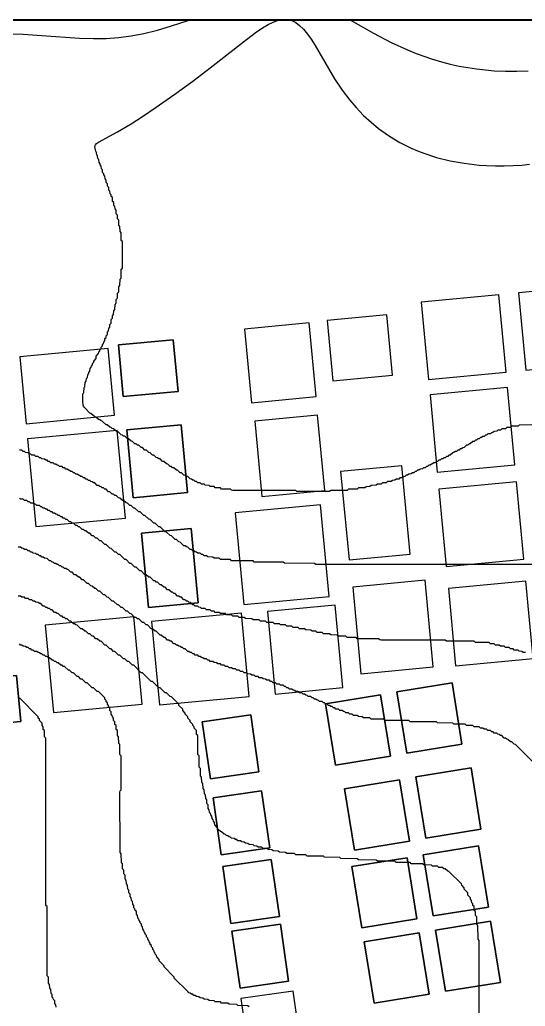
# Model space of a CAD drawing. Header units: millimetres. Extents: x 0 to 1200, y 0 to 1080.
# Drawn here: x 771.9 to 973.1, y 687.6 to 1080 of the extents above; entities that cross this region are included whole.
import ezdxf

# ---------------------------------------------------------------- set-up
doc = ezdxf.new("R2010")
doc.units = ezdxf.units.MM
for name, color, linetype in [('BLDG_BOX_RASTER', 1, 'Continuous'), ('BLDG_FOOTPRINT_RASTER', 12, 'Continuous'), ('CONTOUR_44', 5, 'Continuous'), ('CONTOUR_45', 5, 'Continuous'), ('CONTOUR_46', 150, 'Continuous'), ('CONTOUR_47', 150, 'Continuous'), ('CONTOUR_48', 130, 'Continuous'), ('CONTOUR_49', 90, 'Continuous'), ('CONTOUR_50', 90, 'Continuous'), ('CONTOUR_51', 3, 'Continuous'), ('CONTOUR_52', 60, 'Continuous'), ('CONTOUR_53', 50, 'Continuous'), ('CONTOUR_54', 40, 'Continuous'), ('CONTOUR_55', 40, 'Continuous'), ('CONTOUR_56', 30, 'Continuous'), ('MODEL_BOUNDARY', 7, 'Continuous')]:
    doc.layers.add(name, color=color, linetype=linetype)

msp = doc.modelspace()

# ---------------------------------------------------------------- linework, layer by layer
at = {"layer": 'BLDG_BOX_RASTER'}
for points in [[(973.33, 940.6, 98.87), (1004.16, 943.52, 98.46), (1001.25, 974.25, 98.29), (970.42, 971.34, 98.08), (973.33, 940.6, 98.87)], [(965.46, 939.86, 98.88), (962.56, 970.59, 98.01), (931.73, 967.68, 98.28), (934.64, 936.94, 98.45), (965.46, 939.86, 98.88)], [(918.07, 962.6, 98.26), (894.27, 960.34, 98.22), (896.54, 936.38, 98.06), (920.34, 938.64, 98.01), (918.07, 962.6, 98.26)], [(861.4, 956.94, 98.07), (864.17, 927.68, 98.07), (889.9, 930.11, 98.02), (887.13, 959.38, 98.19), (861.4, 956.94, 98.07)], [(813.1, 930.09, 99.72), (834.93, 932.15, 98.91), (832.99, 952.69, 98.77), (811.15, 950.63, 99.77), (813.1, 930.09, 99.72)], [(771.91, 945.89, 100.78), (774.42, 919.33, 101.46), (809.64, 922.66, 99.89), (807.12, 949.22, 99.9), (771.91, 945.89, 100.78)], [(966.04, 933.74, 99.15), (935.22, 930.82, 98.72), (938.12, 900.09, 100.18), (968.95, 903.01, 100.44), (966.04, 933.74, 99.15)], [(893.3, 892.72, 99.98), (890.46, 922.76, 98.09), (865.42, 920.39, 98.5), (868.26, 890.35, 100.18), (893.3, 892.72, 99.98)], [(814.55, 916.85, 99.92), (817.1, 889.85, 101.7), (838.74, 891.9, 100.51), (836.19, 918.9, 99.3), (814.55, 916.85, 99.92)], [(810.64, 916.68, 99.99), (774.99, 913.31, 101.72), (778.29, 878.42, 104.85), (813.94, 881.8, 102.54), (810.64, 916.68, 99.99)], [(902.97, 865.18, 101.88), (927.29, 867.48, 101.76), (923.96, 902.63, 99.78), (899.64, 900.33, 99.58), (902.97, 865.18, 101.88)], [(972.5, 865.46, 101.91), (969.6, 896.19, 100.68), (938.77, 893.27, 100.5), (941.68, 862.54, 102.05), (972.5, 865.46, 101.91)], [(857.61, 883.9, 100.71), (861.06, 847.41, 103.56), (895.03, 850.62, 102.94), (891.57, 887.11, 100.38), (857.61, 883.9, 100.71)], [(820.42, 875.76, 102.66), (823.21, 846.23, 105.25), (842.89, 848.09, 103.88), (840.09, 877.62, 101.52), (820.42, 875.76, 102.66)], [(907.73, 819.86, 104.98), (936.49, 822.58, 104.63), (933.22, 857.07, 102.41), (904.47, 854.35, 102.63), (907.73, 819.86, 104.98)], [(945.41, 823.04, 104.56), (976.24, 825.96, 104.04), (973.33, 856.7, 102.36), (942.51, 853.78, 102.62), (945.41, 823.04, 104.56)], [(860.13, 844, 103.86), (824.37, 840.61, 105.74), (827.5, 807.45, 108.35), (863.27, 810.84, 106.45), (860.13, 844, 103.86)], [(873.58, 811.8, 106.18), (900.52, 814.35, 105.44), (897.42, 847.19, 103.17), (870.47, 844.64, 103.66), (873.58, 811.8, 106.18)], [(785.29, 804.44, 111.34), (820.58, 807.77, 108.77), (817.29, 842.5, 106.02), (782.01, 839.16, 108.7), (785.29, 804.44, 111.34)], [(770.62, 819.12, 111.17), (736.67, 815.91, 112.55), (738.39, 797.71, 113.71), (772.34, 800.92, 112.18), (770.62, 819.12, 111.17)], [(943.96, 816.22, 104.97), (922, 812.65, 105.31), (925.96, 788.26, 106.43), (947.92, 791.83, 106.19), (943.96, 816.22, 104.97)], [(893.56, 807.89, 106), (897.53, 783.5, 106.84), (919.49, 787.07, 106.51), (915.52, 811.46, 105.43), (893.56, 807.89, 106)], [(867.1, 780.85, 107.39), (863.89, 803.49, 106.76), (844.57, 800.75, 107.69), (847.78, 778.11, 107.9), (867.1, 780.85, 107.39)], [(955.5, 758.09, 106.99), (951.53, 782.48, 106.39), (929.57, 778.91, 106.71), (933.54, 754.52, 107.53), (955.5, 758.09, 106.99)], [(927.06, 753.33, 107.64), (923.1, 777.72, 106.8), (901.14, 774.15, 107.11), (905.1, 749.76, 107.88), (927.06, 753.33, 107.64)], [(848.86, 770.51, 107.94), (852.07, 747.87, 108.44), (871.39, 750.61, 107.98), (868.18, 773.25, 107.54), (848.86, 770.51, 107.94)], [(932.52, 747.91, 107.82), (936.48, 723.52, 108.16), (958.44, 727.09, 107.71), (954.48, 751.48, 107.22), (932.52, 747.91, 107.82)], [(875.25, 723.34, 108.84), (872.04, 745.97, 108.14), (852.72, 743.23, 108.6), (855.93, 720.6, 109.22), (875.25, 723.34, 108.84)], [(904.08, 743.15, 108.07), (908.05, 718.76, 108.54), (930.01, 722.33, 108.23), (926.05, 746.72, 107.91), (904.08, 743.15, 108.07)], [(856.37, 717.51, 109.29), (859.58, 694.87, 109.82), (878.9, 697.61, 109.52), (875.69, 720.25, 108.92), (856.37, 717.51, 109.29)], [(963.31, 697.13, 107.64), (959.35, 721.52, 107.73), (937.39, 717.95, 108.19), (941.35, 693.56, 108.27), (963.31, 697.13, 107.64)], [(934.88, 692.37, 108.42), (930.92, 716.76, 108.28), (908.95, 713.19, 108.63), (912.92, 688.8, 108.97), (934.88, 692.37, 108.42)], [(886.26, 654.95, 110.24), (880.77, 693.63, 109.62), (859.94, 690.68, 109.93), (865.43, 651.99, 110.86), (886.26, 654.95, 110.24)]]:
    msp.add_polyline3d(points, close=True, dxfattribs=at)
at = {"layer": 'BLDG_FOOTPRINT_RASTER'}
for points in [[(970.42, 971.34, 98.08), (973.33, 940.6, 98.87), (1004.16, 943.52, 98.46), (1001.25, 974.25, 98.29), (970.42, 971.34, 98.08)], [(931.73, 967.68, 98.28), (934.64, 936.94, 98.45), (965.46, 939.86, 98.88), (962.56, 970.59, 98.01), (931.73, 967.68, 98.28)], [(894.27, 960.34, 98.22), (896.54, 936.38, 98.06), (920.34, 938.64, 98.01), (918.07, 962.6, 98.26), (894.27, 960.34, 98.22)], [(861.4, 956.94, 98.07), (864.17, 927.68, 98.07), (889.9, 930.11, 98.02), (887.13, 959.38, 98.19), (861.4, 956.94, 98.07)], [(832.99, 952.69, 98.77), (834.93, 932.15, 98.91), (813.1, 930.09, 99.72), (811.15, 950.63, 99.77), (832.99, 952.69, 98.77)], [(771.91, 945.89, 100.78), (774.42, 919.33, 101.46), (809.64, 922.66, 99.89), (807.12, 949.22, 99.9), (771.91, 945.89, 100.78)], [(935.22, 930.82, 98.72), (938.12, 900.09, 100.18), (968.95, 903.01, 100.44), (966.04, 933.74, 99.15), (935.22, 930.82, 98.72)], [(865.42, 920.39, 98.5), (868.26, 890.35, 100.18), (893.3, 892.72, 99.98), (890.46, 922.76, 98.09), (865.42, 920.39, 98.5)], [(836.19, 918.9, 99.3), (838.74, 891.9, 100.51), (817.1, 889.85, 101.7), (814.55, 916.85, 99.92), (836.19, 918.9, 99.3)], [(774.99, 913.31, 101.72), (778.29, 878.42, 104.85), (813.94, 881.8, 102.54), (810.64, 916.68, 99.99), (774.99, 913.31, 101.72)], [(899.64, 900.33, 99.58), (902.97, 865.18, 101.88), (927.29, 867.48, 101.76), (923.96, 902.63, 99.78), (899.64, 900.33, 99.58)], [(938.77, 893.27, 100.5), (941.68, 862.54, 102.05), (972.5, 865.46, 101.91), (969.6, 896.19, 100.68), (938.77, 893.27, 100.5)], [(857.61, 883.9, 100.71), (861.06, 847.41, 103.56), (895.03, 850.62, 102.94), (891.57, 887.11, 100.38), (857.61, 883.9, 100.71)], [(840.09, 877.62, 101.52), (842.89, 848.09, 103.88), (823.21, 846.23, 105.25), (820.42, 875.76, 102.66), (840.09, 877.62, 101.52)], [(904.47, 854.35, 102.63), (907.73, 819.86, 104.98), (936.49, 822.58, 104.63), (933.22, 857.07, 102.41), (904.47, 854.35, 102.63)], [(942.51, 853.78, 102.62), (945.41, 823.04, 104.56), (976.24, 825.96, 104.04), (973.33, 856.7, 102.36), (942.51, 853.78, 102.62)], [(824.37, 840.61, 105.74), (827.5, 807.45, 108.35), (863.27, 810.84, 106.45), (860.13, 844, 103.86), (824.37, 840.61, 105.74)], [(870.47, 844.64, 103.66), (873.58, 811.8, 106.18), (900.52, 814.35, 105.44), (897.42, 847.19, 103.17), (870.47, 844.64, 103.66)], [(782.01, 839.16, 108.7), (785.29, 804.44, 111.34), (820.58, 807.77, 108.77), (817.29, 842.5, 106.02), (782.01, 839.16, 108.7)], [(770.62, 819.12, 111.17), (772.34, 800.92, 112.18), (738.39, 797.71, 113.71), (736.67, 815.91, 112.55), (770.62, 819.12, 111.17)], [(922, 812.65, 105.31), (943.96, 816.22, 104.97), (947.92, 791.83, 106.19), (925.96, 788.26, 106.43), (922, 812.65, 105.31)], [(893.56, 807.89, 106), (915.52, 811.46, 105.43), (919.49, 787.07, 106.51), (897.53, 783.5, 106.84), (893.56, 807.89, 106)], [(847.78, 778.11, 107.9), (844.57, 800.75, 107.69), (863.89, 803.49, 106.76), (867.1, 780.85, 107.39), (847.78, 778.11, 107.9)], [(929.57, 778.91, 106.71), (951.53, 782.48, 106.39), (955.5, 758.09, 106.99), (933.54, 754.52, 107.53), (929.57, 778.91, 106.71)], [(901.14, 774.15, 107.11), (923.1, 777.72, 106.8), (927.06, 753.33, 107.64), (905.1, 749.76, 107.88), (901.14, 774.15, 107.11)], [(852.07, 747.87, 108.44), (848.86, 770.51, 107.94), (868.18, 773.25, 107.54), (871.39, 750.61, 107.98), (852.07, 747.87, 108.44)], [(932.52, 747.91, 107.82), (954.48, 751.48, 107.22), (958.44, 727.09, 107.71), (936.48, 723.52, 108.16), (932.52, 747.91, 107.82)], [(855.93, 720.6, 109.22), (852.72, 743.23, 108.6), (872.04, 745.97, 108.14), (875.25, 723.34, 108.84), (855.93, 720.6, 109.22)], [(904.08, 743.15, 108.07), (926.05, 746.72, 107.91), (930.01, 722.33, 108.23), (908.05, 718.76, 108.54), (904.08, 743.15, 108.07)], [(859.58, 694.87, 109.82), (856.37, 717.51, 109.29), (875.69, 720.25, 108.92), (878.9, 697.61, 109.52), (859.58, 694.87, 109.82)], [(937.39, 717.95, 108.19), (959.35, 721.52, 107.73), (963.31, 697.13, 107.64), (941.35, 693.56, 108.27), (937.39, 717.95, 108.19)], [(908.95, 713.19, 108.63), (930.92, 716.76, 108.28), (934.88, 692.37, 108.42), (912.92, 688.8, 108.97), (908.95, 713.19, 108.63)], [(859.94, 690.68, 109.93), (865.43, 651.99, 110.86), (886.26, 654.95, 110.24), (880.77, 693.63, 109.62), (859.94, 690.68, 109.93)]]:
    msp.add_polyline3d(points, close=True, dxfattribs=at)
at = {"layer": 'CONTOUR_44'}
msp.add_polyline3d([(0.25, 0.25, 88), (1199.75, 0.25, 88), (1199.75, 1079.75, 88), (0.25, 1079.75, 88), (0.25, 0.25, 88)], close=True, dxfattribs=at)
at = {"layer": 'CONTOUR_45'}
msp.add_polyline3d([(0.25, 0.25, 90), (1199.75, 0.25, 90), (1199.75, 1079.75, 90), (0.25, 1079.75, 90), (0.25, 0.25, 90)], close=True, dxfattribs=at)
at = {"layer": 'CONTOUR_46'}
msp.add_polyline3d([(0.25, 0.25, 92), (1199.75, 0.25, 92), (1199.75, 1079.75, 92), (0.25, 1079.75, 92)], dxfattribs=at)
at = {"layer": 'CONTOUR_47'}
msp.add_polyline3d([(0.25, 0.25, 94), (1199.75, 0.25, 94), (1199.75, 1079.75, 94), (0.25, 1079.75, 94)], dxfattribs=at)
at = {"layer": 'CONTOUR_48'}
msp.add_polyline3d([(0.25, 0.25, 96), (1199.75, 0.25, 96), (1199.75, 1079.75, 96), (0.25, 1079.75, 96)], dxfattribs=at)
at = {"layer": 'CONTOUR_49'}
msp.add_polyline3d([(1199.75, 1079.75, 98), (51.67, 1079.75, 98)], dxfattribs=at)
at = {"layer": 'CONTOUR_50'}
for points in [[(975.75, 918.81, 100), (970.75, 918.78, 100), (970.25, 918.31, 100), (967.75, 918.28, 100), (967.25, 917.81, 100), (965.75, 917.78, 100), (965.25, 917.31, 100), (963.75, 917.28, 100), (963.25, 916.8, 100), (962.25, 916.78, 100), (961.75, 916.31, 100), (960.75, 916.28, 100), (960.25, 915.8, 100), (959.69, 915.75, 100), (959.25, 915.31, 100), (958.25, 915.28, 100), (957.75, 914.8, 100), (957.25, 914.78, 100), (956.75, 914.3, 100), (956.25, 914.28, 100), (955.75, 913.81, 100), (955.25, 913.78, 100), (954.75, 913.31, 100), (954.19, 913.25, 100), (953.75, 912.81, 100), (953.25, 912.78, 100), (952.75, 912.31, 100), (952.25, 912.28, 100), (951.25, 911.31, 100), (950.75, 911.29, 100), (950.25, 910.81, 100), (949.75, 910.79, 100), (948.75, 909.82, 100), (948.25, 909.79, 100), (947.75, 909.31, 100), (947.25, 909.29, 100), (946.75, 908.81, 100), (946.25, 908.79, 100), (945.75, 908.31, 100), (945.25, 908.29, 100), (944.75, 907.81, 100), (944.25, 907.79, 100), (943.25, 906.82, 100), (942.75, 906.79, 100), (942.25, 906.32, 100), (941.75, 906.29, 100), (941.25, 905.81, 100), (940.75, 905.79, 100), (940.25, 905.31, 100), (939.75, 905.29, 100), (939.25, 904.81, 100), (938.75, 904.79, 100), (938.25, 904.31, 100), (937.75, 904.29, 100), (937.25, 903.81, 100), (936.75, 903.79, 100), (936.25, 903.31, 100), (935.75, 903.29, 100), (935.25, 902.81, 100), (934.75, 902.79, 100), (934.25, 902.31, 100), (933.75, 902.29, 100), (933.25, 901.82, 100), (932.68, 901.75, 100), (932.25, 901.32, 100), (931.25, 901.28, 100), (930.75, 900.81, 100), (930.25, 900.79, 100), (929.75, 900.31, 100), (929.25, 900.29, 100), (928.75, 899.82, 100), (928.18, 899.75, 100), (927.75, 899.32, 100), (926.75, 899.29, 100), (926.25, 898.81, 100), (925.75, 898.79, 100), (925.25, 898.32, 100), (924.68, 898.25, 100), (924.25, 897.82, 100), (923.25, 897.79, 100), (922.75, 897.32, 100), (921.75, 897.29, 100), (921.25, 896.82, 100), (920.25, 896.79, 100), (919.75, 896.32, 100), (918.25, 896.28, 100), (917.75, 895.82, 100), (916.25, 895.78, 100), (915.75, 895.32, 100), (914.25, 895.28, 100), (913.75, 894.82, 100), (911.75, 894.78, 100), (911.25, 894.32, 100), (909.75, 894.28, 100), (909.25, 893.82, 100), (906.75, 893.78, 100), (906.25, 893.32, 100), (902.75, 893.28, 100), (902.25, 892.82, 100), (895.75, 892.78, 100), (895.25, 892.31, 100), (882.25, 892.31, 100), (881.75, 892.78, 100), (856.75, 892.81, 100), (856.25, 892.83, 100), (855.75, 893.29, 100), (852.25, 893.34, 100), (851.75, 893.79, 100), (849.75, 893.84, 100), (849.25, 894.29, 100), (847.75, 894.34, 100), (847.25, 894.79, 100), (845.75, 894.84, 100), (845.25, 895.3, 100), (844.25, 895.34, 100), (843.75, 895.8, 100), (842.75, 895.85, 100), (842.25, 896.31, 100), (841.75, 896.34, 100), (841.25, 896.81, 100), (840.75, 896.84, 100), (840.25, 897.31, 100), (839.75, 897.34, 100), (838.75, 898.3, 100), (838.25, 898.33, 100), (837.75, 898.8, 100), (837.25, 898.84, 100), (836.32, 899.75, 100), (835.75, 899.83, 100), (834.75, 900.8, 100), (834.25, 900.83, 100), (833.25, 901.8, 100), (832.75, 901.83, 100), (832.25, 902.3, 100), (831.75, 902.34, 100), (830.82, 903.25, 100), (830.25, 903.33, 100), (829.25, 904.3, 100), (828.75, 904.33, 100), (827.75, 905.3, 100), (827.25, 905.33, 100), (826.75, 905.8, 100), (826.25, 905.84, 100), (825.25, 906.8, 100), (824.75, 906.84, 100), (823.75, 907.8, 100), (823.25, 907.84, 100), (822.32, 908.75, 100), (821.75, 908.84, 100), (820.75, 909.8, 100), (820.25, 909.84, 100), (819.25, 910.8, 100), (818.75, 910.84, 100), (818.25, 911.31, 100), (817.75, 911.35, 100), (816.83, 912.25, 100), (816.25, 912.36, 100), (815.25, 913.31, 100), (814.75, 913.36, 100), (813.75, 914.31, 100), (813.25, 914.36, 100), (812.75, 914.82, 100), (812.25, 914.88, 100), (810.75, 916.32, 100), (810.25, 916.38, 100), (809.25, 917.33, 100), (808.75, 917.38, 100), (808.25, 917.84, 100), (807.75, 917.91, 100), (806.75, 918.85, 100), (806.25, 918.92, 100), (804.75, 920.35, 100), (804.25, 920.43, 100), (803.75, 920.87, 100), (803.25, 920.97, 100), (802.25, 921.89, 100), (801.75, 922, 100), (800.25, 923.42, 100), (799.75, 923.57, 100), (797.65, 925.75, 100), (797.28, 926.25, 100), (797.11, 926.75, 100), (796.99, 928.25, 100), (796.98, 930.75, 100), (797.06, 931.25, 100), (797.25, 931.44, 100), (797.39, 931.75, 100), (797.51, 933.75, 100), (797.75, 933.99, 100), (797.87, 934.25, 100), (797.98, 935.75, 100), (798.36, 936.25, 100), (798.45, 937.25, 100), (798.85, 937.75, 100), (798.94, 938.75, 100), (799.36, 939.25, 100), (799.41, 939.75, 100), (799.84, 940.25, 100), (799.92, 941.25, 100), (800.34, 941.75, 100), (800.4, 942.25, 100), (800.84, 942.75, 100), (800.89, 943.25, 100), (801.33, 943.75, 100), (801.39, 944.25, 100), (802.31, 945.25, 100), (802.38, 946.25, 100), (803.31, 947.25, 100), (803.35, 947.75, 100), (803.81, 948.25, 100), (803.84, 948.75, 100), (804.31, 949.25, 100), (804.34, 949.75, 100), (804.8, 950.25, 100), (804.83, 950.75, 100), (805.3, 951.25, 100), (805.33, 951.75, 100), (805.79, 952.25, 100), (805.83, 953.25, 100), (806.25, 953.67, 100), (806.32, 954.25, 100), (806.79, 954.75, 100), (806.82, 955.75, 100), (807.29, 956.25, 100), (807.32, 957.25, 100), (807.79, 957.75, 100), (807.82, 958.75, 100), (808.28, 959.25, 100), (808.32, 960.75, 100), (808.79, 961.25, 100), (808.82, 962.25, 100), (809.28, 962.75, 100), (809.31, 964.25, 100), (809.78, 964.75, 100), (809.82, 966.75, 100), (810.28, 967.25, 100), (810.31, 968.75, 100), (810.78, 969.25, 100), (810.81, 971.25, 100), (811.28, 971.75, 100), (811.31, 973.75, 100), (811.78, 974.25, 100), (811.81, 976.75, 100), (812.28, 977.25, 100), (812.31, 980.75, 100), (812.78, 981.25, 100), (812.78, 991.75, 100), (812.31, 992.25, 100), (812.28, 995.25, 100), (811.81, 995.75, 100), (811.78, 997.75, 100), (811.31, 998.25, 100), (811.28, 1000.25, 100), (810.81, 1000.75, 100), (810.78, 1002.25, 100), (810.32, 1002.75, 100), (810.28, 1004.25, 100), (809.82, 1004.75, 100), (809.79, 1005.75, 100), (809.32, 1006.25, 100), (809.29, 1007.25, 100), (808.83, 1007.75, 100), (808.79, 1009.25, 100), (808.33, 1009.75, 100), (808.25, 1010.34, 100), (807.84, 1010.75, 100), (807.8, 1011.75, 100), (807.35, 1012.25, 100), (807.3, 1013.25, 100), (806.85, 1013.75, 100), (806.81, 1014.75, 100), (806.36, 1015.25, 100), (806.31, 1016.25, 100), (805.87, 1016.75, 100), (805.81, 1017.75, 100), (805.37, 1018.25, 100), (805.33, 1018.75, 100), (804.9, 1019.25, 100), (804.83, 1020.25, 100), (804.41, 1020.75, 100), (804.34, 1021.75, 100), (803.92, 1022.25, 100), (803.86, 1022.75, 100), (803.47, 1023.25, 100), (803.37, 1024.25, 100), (803.25, 1024.5, 100), (803, 1024.75, 100), (802.9, 1025.75, 100), (802.75, 1026.07, 100), (802.57, 1026.25, 100), (802.45, 1027.25, 100), (802.19, 1027.75, 100), (801.88, 1028.75, 100), (801.82, 1029.75, 100), (802.02, 1030.25, 100), (802.49, 1030.75, 100), (803.23, 1031.25, 100), (810.75, 1035.39, 100), (816.25, 1038.65, 100), (820.75, 1041.5, 100), (826.25, 1045.17, 100), (833.25, 1050.09, 100), (840.75, 1055.6, 100), (847.75, 1060.93, 100), (860.99, 1071.25, 100), (865.67, 1074.75, 100), (868.58, 1076.75, 100), (870.75, 1078.07, 100), (872.75, 1079.09, 100), (874.51, 1079.75, 100), (688.09, 1079.75, 100)], [(1071.57, 1079.75, 100), (880.01, 1079.75, 100), (880.75, 1079.45, 100), (881.75, 1078.91, 100), (883.32, 1077.75, 100), (884.84, 1076.25, 100), (886.47, 1074.25, 100), (887.87, 1072.25, 100), (889.43, 1069.75, 100), (894.75, 1060.55, 100), (897.25, 1056.45, 100), (900.25, 1051.99, 100), (903.25, 1048.04, 100), (905.75, 1045.11, 100), (908.75, 1041.97, 100), (911.75, 1039.2, 100), (914.75, 1036.74, 100), (918.75, 1033.89, 100), (920.75, 1032.63, 100), (923.25, 1031.19, 100), (927.75, 1028.94, 100), (930.25, 1027.86, 100), (932.75, 1026.9, 100), (937.75, 1025.27, 100), (943.25, 1023.89, 100), (948.75, 1022.91, 100), (954.75, 1022.22, 100), (954.75, 1022.22, 100), (957.75, 1022.01, 100), (961.25, 1021.89, 100), (964.75, 1021.88, 100), (968.25, 1021.99, 100), (971.75, 1022.22, 100), (974.75, 1022.51, 100)]]:
    msp.add_polyline3d(points, dxfattribs=at)
at = {"layer": 'CONTOUR_51'}
msp.add_polyline3d([(795.75, 1072.73, 102), (801.25, 1072.53, 102), (806.25, 1072.6, 102), (811.25, 1072.95, 102), (816.25, 1073.61, 102), (821.25, 1074.56, 102), (826.75, 1075.91, 102), (832.25, 1077.53, 102), (838.92, 1079.75, 102), (717.36, 1079.75, 102), (722.25, 1078.12, 102), (727.25, 1076.83, 102), (732.25, 1075.91, 102), (737.25, 1075.32, 102), (741.25, 1075.03, 102), (745.75, 1074.83, 102), (764.25, 1074.5, 102), (773.25, 1074.2, 102), (780.75, 1073.79, 102), (795.75, 1072.73, 102)], close=True, dxfattribs=at)
for points in [[(1039.1, 1079.75, 102), (903.86, 1079.75, 102), (912.75, 1074.66, 102), (919.75, 1070.99, 102), (926.25, 1068, 102), (929.75, 1066.58, 102), (932.75, 1065.47, 102), (936.25, 1064.31, 102), (939.75, 1063.27, 102), (943.25, 1062.37, 102), (946.75, 1061.59, 102), (950.25, 1060.94, 102), (953.75, 1060.42, 102), (957.25, 1060.01, 102), (960.75, 1059.72, 102), (960.75, 1059.72, 102), (965.25, 1059.52, 102), (969.75, 1059.51, 102), (974.25, 1059.68, 102)], [(983.25, 863.29, 102), (890.25, 863.29, 102), (889.75, 863.3, 102), (889.25, 863.77, 102), (877.25, 863.8, 102), (876.75, 864.27, 102), (865.75, 864.29, 102), (865.25, 864.3, 102), (864.75, 864.77, 102), (856.25, 864.81, 102), (855.75, 865.28, 102), (851.75, 865.31, 102), (851.25, 865.78, 102), (849.25, 865.81, 102), (848.75, 866.28, 102), (846.75, 866.32, 102), (846.25, 866.78, 102), (845.25, 866.81, 102), (844.81, 867.25, 102), (844.25, 867.31, 102), (843.75, 867.78, 102), (842.75, 867.81, 102), (842.31, 868.25, 102), (841.75, 868.31, 102), (841.25, 868.79, 102), (840.75, 868.81, 102), (840.25, 869.29, 102), (839.75, 869.31, 102), (838.75, 870.28, 102), (838.25, 870.3, 102), (837.75, 870.78, 102), (837.25, 870.81, 102), (835.79, 872.25, 102), (835.25, 872.3, 102), (834.25, 873.28, 102), (833.75, 873.3, 102), (832.29, 874.75, 102), (831.75, 874.8, 102), (830.28, 876.25, 102), (829.75, 876.3, 102), (827.78, 878.25, 102), (827.25, 878.29, 102), (825.75, 879.77, 102), (825.25, 879.79, 102), (823.75, 881.27, 102), (823.25, 881.29, 102), (821.75, 882.77, 102), (821.25, 882.79, 102), (819.78, 884.25, 102), (819.25, 884.29, 102), (817.75, 885.77, 102), (817.25, 885.79, 102), (816.25, 886.77, 102), (815.75, 886.79, 102), (814.78, 887.75, 102), (814.25, 887.79, 102), (813.25, 888.77, 102), (812.75, 888.79, 102), (811.75, 889.77, 102), (811.25, 889.79, 102), (810.25, 890.77, 102), (809.75, 890.78, 102), (809.25, 891.27, 102), (808.75, 891.29, 102), (807.78, 892.25, 102), (807.25, 892.29, 102), (806.25, 893.27, 102), (805.75, 893.28, 102), (805.25, 893.77, 102), (804.75, 893.78, 102), (804.25, 894.27, 102), (803.75, 894.29, 102), (803.25, 894.77, 102), (802.75, 894.79, 102), (801.75, 895.77, 102), (801.25, 895.78, 102), (800.75, 896.27, 102), (800.25, 896.28, 102), (799.75, 896.77, 102), (799.25, 896.79, 102), (798.75, 897.27, 102), (798.25, 897.29, 102), (797.75, 897.77, 102), (797.25, 897.79, 102), (796.75, 898.27, 102), (796.25, 898.29, 102), (795.75, 898.77, 102), (795.25, 898.79, 102), (794.75, 899.27, 102), (794.25, 899.29, 102), (793.75, 899.77, 102), (793.25, 899.79, 102), (792.75, 900.27, 102), (792.25, 900.29, 102), (791.75, 900.77, 102), (791.25, 900.79, 102), (790.75, 901.27, 102), (790.25, 901.29, 102), (789.79, 901.75, 102), (789.25, 901.79, 102), (788.75, 902.27, 102), (787.75, 902.3, 102), (787.3, 902.75, 102), (786.75, 902.79, 102), (786.25, 903.28, 102), (785.75, 903.29, 102), (785.25, 903.77, 102), (784.25, 903.8, 102), (783.8, 904.25, 102), (783.25, 904.3, 102), (782.75, 904.78, 102), (782.25, 904.79, 102), (781.75, 905.28, 102), (780.75, 905.3, 102), (780.3, 905.75, 102), (779.75, 905.8, 102), (779.25, 906.28, 102), (778.25, 906.3, 102), (777.75, 906.78, 102), (776.75, 906.81, 102), (776.31, 907.25, 102), (775.75, 907.3, 102), (775.25, 907.78, 102), (774.25, 907.81, 102), (773.81, 908.25, 102), (773.25, 908.31, 102), (772.75, 908.78, 102), (771.75, 908.81, 102)]]:
    msp.add_polyline3d(points, dxfattribs=at)
at = {"layer": 'CONTOUR_52'}
msp.add_polyline3d([(973.25, 828.28, 104), (972.25, 828.3, 104), (971.75, 828.78, 104), (970.75, 828.8, 104), (970.25, 829.28, 104), (968.75, 829.3, 104), (968.25, 829.78, 104), (967.25, 829.8, 104), (966.75, 830.28, 104), (965.25, 830.3, 104), (964.75, 830.78, 104), (963.25, 830.8, 104), (962.75, 831.28, 104), (961.25, 831.3, 104), (960.75, 831.77, 104), (959.25, 831.8, 104), (958.75, 832.27, 104), (953.25, 832.3, 104), (952.75, 832.77, 104), (941.75, 832.8, 104), (941.25, 833.27, 104), (915.75, 833.29, 104), (915.25, 833.3, 104), (914.75, 833.77, 104), (906.25, 833.81, 104), (905.75, 834.28, 104), (902.25, 834.3, 104), (901.75, 834.78, 104), (898.75, 834.8, 104), (898.25, 835.27, 104), (895.75, 835.3, 104), (895.25, 835.77, 104), (892.75, 835.8, 104), (892.25, 836.27, 104), (890.25, 836.3, 104), (889.75, 836.77, 104), (888.25, 836.8, 104), (887.75, 837.27, 104), (885.75, 837.3, 104), (885.25, 837.77, 104), (883.25, 837.8, 104), (882.75, 838.27, 104), (880.75, 838.29, 104), (880.25, 838.77, 104), (878.25, 838.79, 104), (877.75, 839.27, 104), (875.75, 839.29, 104), (875.25, 839.77, 104), (873.25, 839.79, 104), (872.75, 840.27, 104), (870.25, 840.29, 104), (869.75, 840.77, 104), (867.75, 840.79, 104), (867.25, 841.27, 104), (864.75, 841.29, 104), (864.25, 841.77, 104), (861.75, 841.79, 104), (861.25, 842.27, 104), (859.25, 842.29, 104), (858.75, 842.77, 104), (856.75, 842.79, 104), (856.25, 843.27, 104), (854.25, 843.29, 104), (853.75, 843.77, 104), (851.75, 843.79, 104), (851.25, 844.27, 104), (849.75, 844.29, 104), (849.25, 844.77, 104), (848.25, 844.79, 104), (847.75, 845.27, 104), (846.25, 845.29, 104), (845.75, 845.77, 104), (844.25, 845.8, 104), (843.8, 846.25, 104), (843.25, 846.29, 104), (842.75, 846.77, 104), (841.75, 846.79, 104), (841.25, 847.28, 104), (840.75, 847.29, 104), (839.75, 848.27, 104), (839.25, 848.29, 104), (838.75, 848.77, 104), (838.25, 848.79, 104), (837.75, 849.27, 104), (837.25, 849.29, 104), (836.25, 850.27, 104), (835.75, 850.28, 104), (835.25, 850.77, 104), (834.75, 850.79, 104), (833.75, 851.77, 104), (833.25, 851.78, 104), (832.75, 852.27, 104), (832.25, 852.29, 104), (831.28, 853.25, 104), (830.75, 853.28, 104), (829.75, 854.27, 104), (829.25, 854.28, 104), (828.25, 855.27, 104), (827.75, 855.28, 104), (826.75, 856.27, 104), (826.25, 856.28, 104), (825.75, 856.77, 104), (825.25, 856.79, 104), (823.78, 858.25, 104), (823.25, 858.28, 104), (822.25, 859.27, 104), (821.75, 859.28, 104), (820.28, 860.75, 104), (819.75, 860.78, 104), (818.25, 862.27, 104), (817.75, 862.28, 104), (816.25, 863.77, 104), (815.75, 863.78, 104), (814.25, 865.27, 104), (813.75, 865.28, 104), (811.75, 867.27, 104), (811.25, 867.28, 104), (810.25, 868.27, 104), (809.75, 868.28, 104), (808.27, 869.75, 104), (807.75, 869.78, 104), (806.25, 871.27, 104), (805.75, 871.28, 104), (804.25, 872.77, 104), (803.75, 872.78, 104), (802.75, 873.77, 104), (802.25, 873.78, 104), (801.27, 874.75, 104), (800.75, 874.78, 104), (799.75, 875.77, 104), (799.25, 875.78, 104), (798.25, 876.77, 104), (797.75, 876.78, 104), (797.25, 877.27, 104), (796.75, 877.28, 104), (795.75, 878.27, 104), (795.25, 878.28, 104), (794.75, 878.77, 104), (794.25, 878.78, 104), (793.25, 879.77, 104), (792.75, 879.78, 104), (792.25, 880.27, 104), (791.75, 880.28, 104), (790.75, 881.27, 104), (790.25, 881.28, 104), (789.75, 881.77, 104), (789.25, 881.78, 104), (788.75, 882.27, 104), (788.25, 882.28, 104), (787.75, 882.77, 104), (787.25, 882.78, 104), (786.75, 883.27, 104), (786.25, 883.28, 104), (785.75, 883.77, 104), (785.25, 883.78, 104), (784.75, 884.27, 104), (784.25, 884.28, 104), (783.75, 884.77, 104), (783.25, 884.78, 104), (782.75, 885.27, 104), (782.25, 885.28, 104), (781.75, 885.77, 104), (781.25, 885.78, 104), (780.75, 886.27, 104), (780.25, 886.28, 104), (779.75, 886.76, 104), (778.75, 886.78, 104), (778.28, 887.25, 104), (777.75, 887.28, 104), (777.25, 887.76, 104), (776.25, 887.78, 104), (775.78, 888.25, 104), (775.25, 888.28, 104), (774.75, 888.76, 104), (773.75, 888.78, 104), (773.25, 889.27, 104), (772.25, 889.28, 104), (771.78, 889.75, 104)], dxfattribs=at)
at = {"layer": 'CONTOUR_53'}
msp.add_polyline3d([(982.75, 778.3, 106), (969.29, 791.75, 106), (968.75, 791.8, 106), (967.79, 792.75, 106), (967.25, 792.8, 106), (966.25, 793.78, 106), (965.75, 793.79, 106), (965.25, 794.28, 106), (964.75, 794.3, 106), (963.75, 795.28, 106), (963.25, 795.29, 106), (962.79, 795.75, 106), (962.25, 795.79, 106), (961.75, 796.27, 106), (960.75, 796.3, 106), (960.3, 796.75, 106), (959.75, 796.79, 106), (959.25, 797.27, 106), (958.25, 797.3, 106), (957.75, 797.77, 106), (956.75, 797.8, 106), (956.25, 798.27, 106), (955.25, 798.29, 106), (954.75, 798.77, 106), (952.75, 798.8, 106), (952.25, 799.27, 106), (949.75, 799.3, 106), (949.25, 799.77, 106), (944.75, 799.8, 106), (944.25, 800.27, 106), (938.25, 800.3, 106), (937.75, 800.78, 106), (927.75, 800.79, 106), (927.25, 800.81, 106), (926.75, 801.28, 106), (917.25, 801.31, 106), (916.75, 801.78, 106), (911.75, 801.82, 106), (911.25, 802.28, 106), (908.75, 802.32, 106), (908.25, 802.78, 106), (906.75, 802.81, 106), (906.25, 803.28, 106), (904.75, 803.31, 106), (904.25, 803.78, 106), (903.25, 803.81, 106), (902.75, 804.28, 106), (901.75, 804.31, 106), (901.31, 804.75, 106), (900.75, 804.8, 106), (900.25, 805.28, 106), (899.25, 805.31, 106), (898.75, 805.78, 106), (897.75, 805.81, 106), (897.31, 806.25, 106), (896.75, 806.3, 106), (896.25, 806.78, 106), (895.75, 806.8, 106), (895.25, 807.28, 106), (894.75, 807.3, 106), (894.25, 807.78, 106), (893.75, 807.8, 106), (893.25, 808.28, 106), (892.75, 808.29, 106), (892.25, 808.77, 106), (891.25, 808.8, 106), (890.8, 809.25, 106), (890.25, 809.3, 106), (889.75, 809.78, 106), (889.25, 809.79, 106), (888.75, 810.28, 106), (888.25, 810.29, 106), (887.75, 810.77, 106), (886.75, 810.8, 106), (886.3, 811.25, 106), (885.75, 811.29, 106), (885.25, 811.77, 106), (884.75, 811.79, 106), (884.25, 812.27, 106), (883.25, 812.29, 106), (882.75, 812.77, 106), (881.75, 812.79, 106), (881.29, 813.25, 106), (880.75, 813.29, 106), (880.25, 813.77, 106), (879.25, 813.79, 106), (878.79, 814.25, 106), (878.25, 814.29, 106), (877.75, 814.77, 106), (877.25, 814.79, 106), (876.75, 815.27, 106), (875.75, 815.29, 106), (875.25, 815.77, 106), (874.25, 815.79, 106), (873.75, 816.27, 106), (872.75, 816.29, 106), (872.29, 816.75, 106), (871.75, 816.79, 106), (871.25, 817.27, 106), (870.25, 817.29, 106), (869.75, 817.77, 106), (868.75, 817.79, 106), (868.25, 818.27, 106), (867.25, 818.29, 106), (866.75, 818.77, 106), (865.75, 818.79, 106), (865.25, 819.27, 106), (864.25, 819.29, 106), (863.75, 819.77, 106), (862.75, 819.79, 106), (862.25, 820.27, 106), (861.25, 820.29, 106), (860.75, 820.77, 106), (859.75, 820.79, 106), (859.25, 821.27, 106), (858.25, 821.29, 106), (857.75, 821.77, 106), (856.75, 821.79, 106), (856.25, 822.27, 106), (855.25, 822.29, 106), (854.75, 822.77, 106), (853.75, 822.79, 106), (853.25, 823.27, 106), (852.25, 823.29, 106), (851.75, 823.77, 106), (850.75, 823.79, 106), (850.25, 824.27, 106), (849.25, 824.29, 106), (848.75, 824.77, 106), (847.75, 824.79, 106), (847.29, 825.25, 106), (846.75, 825.28, 106), (846.25, 825.77, 106), (845.25, 825.79, 106), (844.79, 826.25, 106), (844.25, 826.28, 106), (843.75, 826.77, 106), (843.25, 826.78, 106), (842.75, 827.27, 106), (841.75, 827.29, 106), (841.29, 827.75, 106), (840.75, 827.78, 106), (840.25, 828.27, 106), (839.75, 828.28, 106), (839.25, 828.77, 106), (838.75, 828.78, 106), (837.75, 829.77, 106), (837.25, 829.78, 106), (836.75, 830.27, 106), (836.25, 830.28, 106), (835.75, 830.77, 106), (835.25, 830.78, 106), (834.75, 831.27, 106), (834.25, 831.28, 106), (833.75, 831.77, 106), (833.25, 831.78, 106), (832.25, 832.77, 106), (831.75, 832.78, 106), (831.25, 833.27, 106), (830.75, 833.28, 106), (829.78, 834.25, 106), (829.25, 834.28, 106), (828.25, 835.27, 106), (827.75, 835.28, 106), (826.25, 836.77, 106), (825.75, 836.78, 106), (824.75, 837.77, 106), (824.25, 837.78, 106), (822.75, 839.27, 106), (822.25, 839.28, 106), (821.25, 840.27, 106), (820.75, 840.28, 106), (819.25, 841.77, 106), (818.75, 841.78, 106), (818.25, 842.27, 106), (817.75, 842.28, 106), (816.27, 843.75, 106), (815.75, 843.78, 106), (814.75, 844.77, 106), (814.25, 844.78, 106), (812.75, 846.27, 106), (812.25, 846.28, 106), (811.25, 847.27, 106), (810.75, 847.28, 106), (809.27, 848.75, 106), (808.75, 848.78, 106), (807.27, 850.25, 106), (806.75, 850.28, 106), (805.75, 851.27, 106), (805.25, 851.28, 106), (803.75, 852.77, 106), (803.25, 852.78, 106), (802.25, 853.77, 106), (801.75, 853.78, 106), (800.75, 854.77, 106), (800.25, 854.78, 106), (799.25, 855.77, 106), (798.75, 855.78, 106), (797.25, 857.27, 106), (796.75, 857.28, 106), (795.77, 858.25, 106), (795.25, 858.28, 106), (794.25, 859.27, 106), (793.75, 859.28, 106), (792.75, 860.27, 106), (792.25, 860.28, 106), (791.25, 861.26, 106), (790.75, 861.27, 106), (790.25, 861.77, 106), (789.75, 861.78, 106), (789.25, 862.27, 106), (788.75, 862.28, 106), (788.25, 862.77, 106), (787.75, 862.78, 106), (787.25, 863.27, 106), (786.75, 863.28, 106), (786.25, 863.77, 106), (785.75, 863.78, 106), (785.25, 864.27, 106), (784.75, 864.28, 106), (784.25, 864.77, 106), (783.75, 864.78, 106), (782.75, 865.76, 106), (781.75, 865.78, 106), (781.28, 866.25, 106), (780.75, 866.28, 106), (780.25, 866.77, 106), (779.75, 866.78, 106), (779.25, 867.27, 106), (778.75, 867.28, 106), (778.25, 867.76, 106), (777.25, 867.78, 106), (776.78, 868.25, 106), (776.25, 868.28, 106), (775.75, 868.77, 106), (775.25, 868.78, 106), (774.75, 869.26, 106), (773.75, 869.28, 106), (773.28, 869.75, 106), (772.75, 869.78, 106), (772.25, 870.27, 106), (771.25, 870.28, 106)], dxfattribs=at)
at = {"layer": 'CONTOUR_54'}
msp.add_polyline3d([(954.79, 679.25, 108), (954.79, 713.75, 108), (954.33, 714.25, 108), (954.28, 719.75, 108), (953.82, 720.25, 108), (953.78, 723.25, 108), (953.31, 723.75, 108), (953.28, 725.25, 108), (952.81, 725.75, 108), (952.78, 727.25, 108), (952.3, 727.75, 108), (952.25, 728.31, 108), (951.81, 728.75, 108), (951.78, 729.75, 108), (951.3, 730.25, 108), (951.28, 730.75, 108), (950.32, 731.75, 108), (950.28, 732.75, 108), (948.81, 734.25, 108), (948.78, 734.75, 108), (947.81, 735.75, 108), (947.75, 736.29, 108), (942.75, 741.28, 108), (942.25, 741.3, 108), (941.29, 742.25, 108), (940.75, 742.3, 108), (940.25, 742.78, 108), (938.75, 742.81, 108), (938.25, 743.28, 108), (936.25, 743.31, 108), (935.75, 743.78, 108), (932.75, 743.82, 108), (932.25, 744.28, 108), (927.75, 744.33, 108), (927.25, 744.79, 108), (921.75, 744.84, 108), (921.25, 745.29, 108), (914.25, 745.35, 108), (913.75, 745.79, 108), (906.75, 745.86, 108), (906.25, 746.3, 108), (899.75, 746.36, 108), (899.25, 746.8, 108), (893.25, 746.87, 108), (892.75, 747.31, 108), (886.25, 747.38, 108), (885.75, 747.81, 108), (882.25, 747.85, 108), (881.75, 747.89, 108), (881.25, 748.32, 108), (878.25, 748.4, 108), (877.75, 748.82, 108), (875.25, 748.91, 108), (874.75, 749.33, 108), (872.75, 749.41, 108), (872.25, 749.83, 108), (870.75, 749.91, 108), (870.25, 750.33, 108), (868.75, 750.42, 108), (868.25, 750.84, 108), (866.75, 750.93, 108), (866.25, 751.34, 108), (865.25, 751.42, 108), (864.75, 751.84, 108), (863.25, 751.94, 108), (862.75, 752.35, 108), (861.75, 752.45, 108), (861.25, 752.86, 108), (860.25, 752.96, 108), (859.75, 753.36, 108), (858.75, 753.47, 108), (858.25, 753.88, 108), (857.75, 753.96, 108), (857.25, 754.37, 108), (856.25, 754.5, 108), (855.75, 754.9, 108), (855.25, 754.99, 108), (854.75, 755.41, 108), (854.25, 755.51, 108), (853.75, 755.92, 108), (853.25, 756.04, 108), (852.25, 756.93, 108), (851.75, 757.08, 108), (851.05, 757.75, 108), (850.58, 758.25, 108), (850.43, 758.75, 108), (849.57, 759.75, 108), (849.39, 760.75, 108), (848.98, 761.25, 108), (848.89, 761.75, 108), (848.49, 762.25, 108), (848.37, 763.25, 108), (847.95, 763.75, 108), (847.88, 764.25, 108), (847.47, 764.75, 108), (847.36, 765.75, 108), (846.95, 766.25, 108), (846.84, 767.75, 108), (846.43, 768.25, 108), (846.33, 769.75, 108), (845.91, 770.25, 108), (845.83, 771.75, 108), (845.4, 772.25, 108), (845.32, 773.75, 108), (844.89, 774.25, 108), (844.81, 776.25, 108), (844.38, 776.75, 108), (844.31, 778.75, 108), (843.87, 779.25, 108), (843.8, 782.25, 108), (843.36, 782.75, 108), (843.29, 787.25, 108), (842.83, 787.75, 108), (842.77, 795.25, 108), (842.3, 795.75, 108), (842.27, 797.25, 108), (841.29, 798.25, 108), (841.28, 798.75, 108), (840.79, 799.25, 108), (840.77, 799.75, 108), (839.79, 800.75, 108), (839.77, 801.25, 108), (838.79, 802.25, 108), (838.75, 802.78, 108), (837.79, 803.75, 108), (837.77, 804.25, 108), (836.79, 805.25, 108), (836.77, 805.75, 108), (835.28, 807.25, 108), (835.25, 807.77, 108), (832.27, 810.75, 108), (831.75, 810.78, 108), (830.25, 812.27, 108), (829.75, 812.28, 108), (827.77, 814.25, 108), (827.25, 814.28, 108), (824.77, 816.75, 108), (824.25, 816.78, 108), (820.77, 820.25, 108), (820.25, 820.28, 108), (817.27, 823.25, 108), (816.75, 823.28, 108), (815.27, 824.75, 108), (814.75, 824.78, 108), (813.75, 825.77, 108), (813.25, 825.78, 108), (811.77, 827.25, 108), (811.25, 827.28, 108), (809.75, 828.77, 108), (809.25, 828.78, 108), (808.25, 829.77, 108), (807.75, 829.78, 108), (806.27, 831.25, 108), (805.75, 831.28, 108), (804.25, 832.77, 108), (803.75, 832.78, 108), (802.75, 833.77, 108), (802.25, 833.78, 108), (801.25, 834.77, 108), (800.75, 834.78, 108), (799.75, 835.77, 108), (799.25, 835.78, 108), (798.25, 836.77, 108), (797.75, 836.78, 108), (796.75, 837.77, 108), (796.25, 837.78, 108), (794.75, 839.26, 108), (794.25, 839.27, 108), (793.75, 839.77, 108), (793.25, 839.78, 108), (792.27, 840.75, 108), (791.75, 840.78, 108), (790.75, 841.76, 108), (790.25, 841.77, 108), (789.75, 842.27, 108), (789.25, 842.28, 108), (788.75, 842.77, 108), (788.25, 842.78, 108), (787.27, 843.75, 108), (786.75, 843.78, 108), (786.25, 844.27, 108), (785.75, 844.28, 108), (784.75, 845.27, 108), (784.25, 845.27, 108), (783.75, 845.77, 108), (783.25, 845.78, 108), (782.75, 846.27, 108), (782.25, 846.28, 108), (781.75, 846.77, 108), (781.25, 846.78, 108), (780.25, 847.76, 108), (779.75, 847.77, 108), (779.25, 848.26, 108), (778.25, 848.28, 108), (777.78, 848.75, 108), (777.25, 848.77, 108), (776.75, 849.26, 108), (775.75, 849.28, 108), (775.25, 849.76, 108), (774.25, 849.78, 108), (773.75, 850.27, 108), (772.75, 850.28, 108), (772.25, 850.77, 108), (771.25, 850.78, 108)], dxfattribs=at)
at = {"layer": 'CONTOUR_55'}
msp.add_polyline3d([(863.25, 687.37, 110), (862.75, 687.81, 110), (858.75, 687.89, 110), (858.25, 688.31, 110), (855.25, 688.4, 110), (854.75, 688.82, 110), (852.25, 688.91, 110), (851.75, 689.33, 110), (849.75, 689.42, 110), (849.25, 689.83, 110), (847.25, 689.93, 110), (846.75, 690.34, 110), (845.25, 690.45, 110), (844.75, 690.85, 110), (843.75, 690.95, 110), (843.25, 691.36, 110), (842.25, 691.47, 110), (841.75, 691.88, 110), (841.25, 691.96, 110), (840.75, 692.38, 110), (840.25, 692.46, 110), (839.75, 692.89, 110), (839.25, 692.99, 110), (838.75, 693.45, 110), (833.43, 698.75, 110), (833.35, 699.25, 110), (833.25, 699.38, 110), (829.43, 703.25, 110), (829.35, 703.75, 110), (829.25, 703.88, 110), (827.43, 705.75, 110), (827.35, 706.25, 110), (826.42, 707.25, 110), (826.35, 707.75, 110), (825.91, 708.25, 110), (825.84, 708.75, 110), (825.4, 709.25, 110), (825.34, 709.75, 110), (824.89, 710.25, 110), (824.84, 710.75, 110), (824.39, 711.25, 110), (824.33, 711.75, 110), (823.88, 712.25, 110), (823.83, 712.75, 110), (823.38, 713.25, 110), (823.33, 713.75, 110), (822.88, 714.25, 110), (822.83, 714.75, 110), (822.38, 715.25, 110), (822.33, 715.75, 110), (821.88, 716.25, 110), (821.83, 716.75, 110), (821.38, 717.25, 110), (821.33, 717.75, 110), (820.88, 718.25, 110), (820.82, 719.25, 110), (820.36, 719.75, 110), (820.32, 720.25, 110), (819.87, 720.75, 110), (819.82, 721.25, 110), (819.37, 721.75, 110), (819.32, 722.25, 110), (818.88, 722.75, 110), (818.81, 723.75, 110), (818.37, 724.25, 110), (818.31, 725.25, 110), (817.86, 725.75, 110), (817.75, 726.37, 110), (817.37, 726.75, 110), (817.31, 727.75, 110), (816.86, 728.25, 110), (816.81, 729.25, 110), (816.36, 729.75, 110), (816.31, 730.75, 110), (815.86, 731.25, 110), (815.81, 732.25, 110), (815.36, 732.75, 110), (815.31, 733.75, 110), (814.86, 734.25, 110), (814.8, 735.75, 110), (814.35, 736.25, 110), (814.3, 737.75, 110), (813.85, 738.25, 110), (813.8, 739.75, 110), (813.35, 740.25, 110), (813.3, 741.75, 110), (812.85, 742.25, 110), (812.8, 744.25, 110), (812.35, 744.75, 110), (812.29, 748.25, 110), (811.84, 748.75, 110), (811.82, 749.25, 110), (811.79, 772.75, 110), (811.81, 773.25, 110), (812.28, 773.75, 110), (812.28, 785.25, 110), (812.27, 787.25, 110), (811.8, 787.75, 110), (811.77, 791.75, 110), (811.29, 792.25, 110), (811.27, 794.75, 110), (810.79, 795.25, 110), (810.77, 797.25, 110), (810.29, 797.75, 110), (810.27, 799.25, 110), (809.78, 799.75, 110), (809.77, 800.75, 110), (809.28, 801.25, 110), (809.27, 802.25, 110), (808.78, 802.75, 110), (808.75, 803.28, 110), (808.28, 803.75, 110), (808.27, 804.75, 110), (807.78, 805.25, 110), (807.76, 806.25, 110), (807.28, 806.75, 110), (807.25, 807.28, 110), (806.78, 807.75, 110), (806.77, 808.25, 110), (806.27, 808.75, 110), (806.26, 809.25, 110), (805.77, 809.75, 110), (805.76, 810.25, 110), (803.27, 812.75, 110), (802.75, 812.78, 110), (801.25, 814.27, 110), (800.75, 814.28, 110), (798.77, 816.25, 110), (798.25, 816.28, 110), (796.77, 817.75, 110), (796.25, 817.78, 110), (795.25, 818.77, 110), (794.75, 818.78, 110), (793.25, 820.27, 110), (792.75, 820.28, 110), (791.75, 821.27, 110), (791.25, 821.28, 110), (789.75, 822.76, 110), (789.25, 822.77, 110), (788.75, 823.27, 110), (788.25, 823.28, 110), (787.25, 824.26, 110), (786.75, 824.27, 110), (786.25, 824.77, 110), (785.75, 824.78, 110), (785.25, 825.27, 110), (784.75, 825.28, 110), (783.75, 826.26, 110), (783.25, 826.27, 110), (782.75, 826.77, 110), (782.25, 826.78, 110), (781.75, 827.27, 110), (781.25, 827.28, 110), (780.75, 827.77, 110), (780.25, 827.78, 110), (779.78, 828.25, 110), (779.25, 828.27, 110), (778.75, 828.76, 110), (777.75, 828.78, 110), (777.28, 829.25, 110), (776.75, 829.28, 110), (776.25, 829.77, 110), (775.75, 829.78, 110), (775.25, 830.27, 110), (774.75, 830.28, 110), (774.25, 830.76, 110), (773.25, 830.78, 110), (772.78, 831.25, 110), (772.25, 831.28, 110), (771.75, 831.76, 110)], dxfattribs=at)
at = {"layer": 'CONTOUR_56'}
msp.add_polyline3d([(786.37, 687.25, 112), (786.31, 688.25, 112), (785.86, 688.75, 112), (785.81, 689.75, 112), (785.35, 690.25, 112), (785.25, 690.87, 112), (784.87, 691.25, 112), (784.81, 692.25, 112), (784.36, 692.75, 112), (784.3, 694.25, 112), (783.86, 694.75, 112), (783.8, 696.25, 112), (783.36, 696.75, 112), (783.3, 699.25, 112), (782.86, 699.75, 112), (782.83, 700.25, 112), (782.78, 727.25, 112), (782.31, 727.75, 112), (782.29, 728.75, 112), (782.27, 794.25, 112), (781.79, 794.75, 112), (781.77, 797.25, 112), (781.28, 797.75, 112), (781.27, 798.75, 112), (780.78, 799.25, 112), (780.76, 800.25, 112), (779.78, 801.25, 112), (779.77, 801.75, 112), (779.28, 802.25, 112), (779.27, 802.75, 112), (771.77, 810.25, 112)], dxfattribs=at)
at = {"layer": 'MODEL_BOUNDARY'}
msp.add_polyline3d([(0, 0, 86), (1200, 0, 86), (1200, 1080, 86), (0, 1080, 86)], close=True, dxfattribs=at)

doc.saveas('drawing.dxf')
